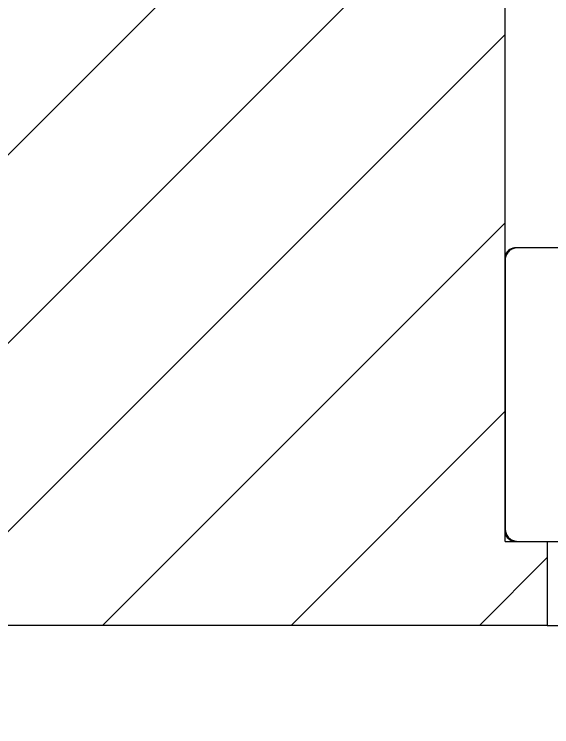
# Model space of a CAD drawing. Header units: millimetres. Extents: x -48 to 1187, y 2 to 839.
# Drawn here: x 574.04 to 586.84, y 121.11 to 138.09 of the extents above; entities that cross this region are included whole.
import ezdxf

# ---------------------------------------------------------------- set-up
doc = ezdxf.new("R2010")
doc.units = ezdxf.units.MM

# ---------------------------------------------------------------- blocks, each defined once
blk = doc.blocks.new('SW_HATCH_5')
at = {"color": 0, "linetype": 'Continuous', "lineweight": 18}
for p, q in [((-84, 1.312), (-69.69, 15.622)), ((-84, -3.178), (-66.628, 14.194)), ((-80.71, -4.378), (-66.628, 9.704)), ((-76.22, -4.378), (-66.628, 5.214)), ((-71.73, -4.378), (-66.628, 0.724)), ((-67.24, -4.378), (-65.627, -2.765))]:
    blk.add_line(p, q, dxfattribs=at)

msp = doc.modelspace()

# ---------------------------------------------------------------- linework, layer by layer
at = {"color": 7, "linetype": 'Continuous', "lineweight": 25}
for p, q in [((585.732961, 125.530366), (585.732961, 143.530365)), ((586.033398, 132.530365), (586.000139, 132.530365)), ((587.535703, 132.530365), (586.033398, 132.530365)), ((585.732961, 132.230366), (585.732961, 125.830365)), ((585.732961, 125.530366), (586.734438, 125.530366)), ((586.033398, 125.530366), (587.535703, 125.530366)), ((586.734438, 125.530366), (586.734438, 123.530365)), ((586.734438, 123.530365), (568.373823, 123.530365)), ((586.734438, 123.530365), (591.700131, 123.530365))]:
    msp.add_line(p, q, dxfattribs=at)
at = {"color": 7, "linetype": 'Continuous', "lineweight": 18}
msp.add_circle((609.200173, 183.526684), 72.572572, dxfattribs=at)
at = {"color": 7, "linetype": 'Continuous', "lineweight": 25}
for centre, radius, start, end in [((586.000134, 132.23034), 0.300025, 89.9990623, 152.9363642), ((586.000129, 125.830385), 0.300019, 207.0633401, 270.0018146)]:
    msp.add_arc(centre, radius, start, end, dxfattribs=at)
for points, knots in [([(586.033398, 132.530365), (586.026989, 132.530236), (585.986916, 132.529427), (585.913601, 132.511631), (585.826952, 132.456257), (585.763985, 132.375211), (585.736063, 132.295113), (585.733707, 132.245941), (585.732961, 132.230366)], [0, 0, 0, 0, 0.0409551456, 0.2560551769, 0.4711406678, 0.6859868506, 0.9005348202, 1, 1, 1, 1]), ([(585.732961, 125.830365), (585.735378, 125.801751), (585.740636, 125.739506), (585.78517, 125.651802), (585.857747, 125.580233), (585.944965, 125.537465), (586.006024, 125.532563), (586.033398, 125.530366)], [0, 0, 0, 0, 0.18228438, 0.396530068, 0.61090445, 0.82556385, 1, 1, 1, 1])]:
    msp.add_open_spline(points, degree=3, knots=knots, dxfattribs=at)

# ---------------------------------------------------------------- block references
at = {"color": 7, "linetype": 'Continuous', "lineweight": 18}
msp.add_blockref('SW_HATCH_5', (652.36094, 127.908351), dxfattribs=at)

doc.saveas('drawing.dxf')
